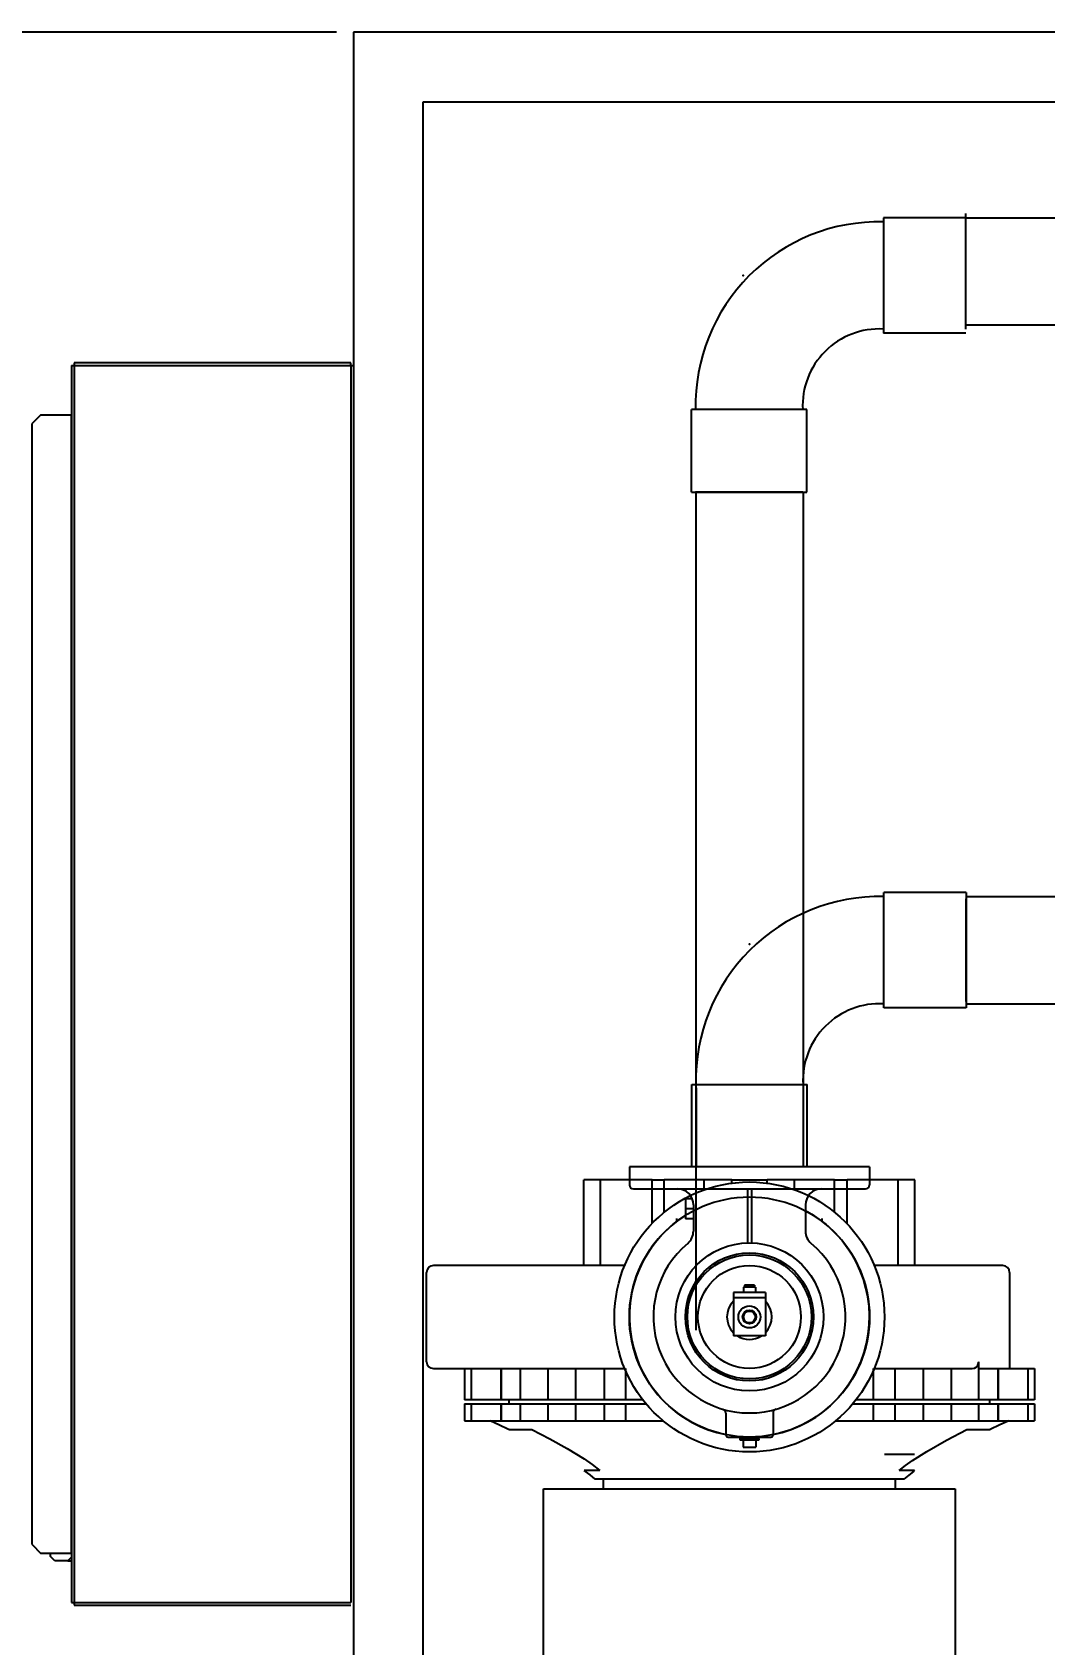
# Model space of a CAD drawing. Header units: inches. Extents: x 2625 to 3066, y 1222 to 1501.
# Drawn here: x 2901.45 to 2930.96, y 1417.42 to 1464.43 of the extents above; entities that cross this region are included whole.
import ezdxf

# ---------------------------------------------------------------- set-up
doc = ezdxf.new("R2010")
doc.units = ezdxf.units.IN
doc.header["$MEASUREMENT"] = 0
doc.header["$PDSIZE"] = -1
for name, color, linetype in [('WDPUMP', 7, 'Continuous'), ('WEPC', 7, 'Continuous'), ('WSPUMP', 7, 'Continuous')]:
    doc.layers.add(name, color=color, linetype=linetype)
doc.dimstyles.new('General Dimension', dxfattribs={"dimtxt": 3.5, "dimasz": 4, "dimexe": 1, "dimexo": 0.5, "dimgap": 0.09, "dimtad": 0, "dimtih": 1, "dimtoh": 1, "dimdec": 3, "dimzin": 0, "dimdsep": 46, "dimlunit": 5, "dimtxsty": 'Standard', "dimcen": 0.09, "dimadec": 0, "dimazin": 0, "dimtfac": 1, "dimtdec": 3, "dimtofl": 0, "dimtmove": 0, "dimatfit": 3, "dimfxl": 1, "dimtolj": 1, "dimtzin": 0, "dimarcsym": 0})

# ---------------------------------------------------------------- blocks, each defined once
blk = doc.blocks.new('*D39')
at = {"color": 0, "linetype": 'Continuous', "lineweight": -2}
for p, q in [((2910.312, 1464.431), (2887.978, 1464.431)), ((2888.978, 1460.431), (2888.978, 1434.854)), ((2888.978, 1400.931), (2888.978, 1426.508)), ((2910.312, 1396.931), (2887.978, 1396.931))]:
    blk.add_line(p, q, dxfattribs=at)
at = {"color": 0, "linetype": 'Continuous'}
for points in [[(2888.311, 1460.431), (2889.645, 1460.431), (2888.978, 1464.431)], [(2888.311, 1400.931), (2889.645, 1400.931), (2888.978, 1396.931)]]:
    blk.add_solid(points, dxfattribs=at)
at = {"layer": 'Defpoints', "color": 0, "linetype": 'Continuous'}
for p in [(2910.812, 1464.431), (2888.978, 1396.931), (2910.812, 1396.931)]:
    blk.add_point(p, dxfattribs=at)
at = {"color": 0, "linetype": 'Continuous', "insert": (2888.978, 1430.681), "char_height": 3.5, "attachment_point": 5}
blk.add_mtext('\\A1;67{\\H1x;\\S1/2;}', dxfattribs=at)

msp = doc.modelspace()

# ---------------------------------------------------------------- linework, layer by layer
at = {"color": 7, "linetype": 'Continuous'}
for p, q in [((2910.8118, 1464.431), (2910.8118, 1396.931)), ((3006.863, 1464.431), (2910.8118, 1464.431)), ((2910.8118, 1464.431), (2910.8118, 1396.931)), ((3006.863, 1464.431), (2910.8118, 1464.431)), ((2912.8326, 1462.396), (2912.8326, 1398.9659)), ((3004.8521, 1462.396), (2912.8326, 1462.396)), ((2912.8326, 1462.396), (2912.8326, 1398.9659)), ((3004.8521, 1462.396), (2912.8326, 1462.396))]:
    msp.add_line(p, q, dxfattribs=at)
at = {"layer": 'WDPUMP', "color": 7, "linetype": 'Continuous'}
for p, q in [((2926.2581, 1459.0242), (2926.2581, 1455.6588)), ((2928.6619, 1459.0242), (2926.2581, 1459.0242)), ((2926.2581, 1459.0242), (2926.2581, 1455.6588)), ((2928.6619, 1455.7767), (2928.6619, 1459.1421)), ((2928.6619, 1459.0219), (2947.5385, 1459.0219)), ((2928.6619, 1455.6588), (2926.2581, 1455.6588)), ((2928.6619, 1455.8969), (2940.3197, 1455.8969)), ((2924.0273, 1453.4281), (2920.6619, 1453.4281)), ((2920.6619, 1451.0242), (2920.6619, 1453.4281)), ((2924.0273, 1451.0242), (2924.0273, 1453.4281)), ((2920.6619, 1451.0242), (2924.0273, 1451.0242)), ((2923.9071, 1451.0242), (2920.7821, 1451.0242)), ((2920.7913, 1451.0242), (2920.7913, 1426.5902)), ((2923.8446, 1451.0242), (2920.8446, 1451.0242)), ((2923.9163, 1451.0242), (2923.9163, 1431.3421)), ((2926.2672, 1435.9862), (2926.2672, 1439.3516)), ((2928.671, 1439.3516), (2926.2672, 1439.3516)), ((2928.671, 1439.3516), (2928.671, 1435.9862)), ((2928.671, 1439.2314), (2937.6005, 1439.2314)), ((2928.671, 1436.1689), (2928.671, 1439.1689)), ((2928.671, 1435.9862), (2926.2672, 1435.9862)), ((2928.671, 1436.1064), (2937.6005, 1436.1064)), ((2920.6711, 1431.3516), (2920.6711, 1433.7555)), ((2920.6711, 1433.7555), (2924.0364, 1433.7555)), ((2920.7979, 1433.6527), (2920.7979, 1431.3516)), ((2923.9229, 1433.6527), (2923.9229, 1431.3516)), ((2924.0364, 1431.3516), (2924.0364, 1433.7555)), ((2925.8538, 1431.3516), (2918.8538, 1431.3516)), ((2918.8538, 1431.3516), (2918.8538, 1430.8266)), ((2924.0364, 1431.3516), (2920.6711, 1431.3516)), ((2925.8538, 1431.3516), (2925.8538, 1430.8266)), ((2917.5297, 1428.4726), (2917.5297, 1430.9726)), ((2918.0116, 1430.9726), (2917.5297, 1430.9726)), ((2918.0116, 1428.4726), (2918.0116, 1430.9726)), ((2919.5147, 1430.9726), (2918.0116, 1430.9726)), ((2918.9704, 1430.71), (2925.7371, 1430.71)), ((2919.5147, 1429.7013), (2919.5147, 1430.9726)), ((2919.5147, 1430.9726), (2919.8746, 1430.9726)), ((2919.8724, 1430.0307), (2919.8724, 1430.9726)), ((2921.0364, 1430.9726), (2919.8724, 1430.9726)), ((2921.0364, 1430.6846), (2921.0364, 1430.9726)), ((2921.8455, 1430.9726), (2921.0364, 1430.9726)), ((2921.8455, 1430.8787), (2921.8455, 1430.9726)), ((2921.8455, 1430.9726), (2922.8752, 1430.9726)), ((2922.2954, 1430.71), (2922.2954, 1429.1342)), ((2922.4121, 1430.71), (2922.4121, 1429.1342)), ((2923.6687, 1430.9726), (2922.8752, 1430.9726)), ((2922.8752, 1430.8769), (2922.8752, 1430.9726)), ((2923.6687, 1430.6854), (2923.6687, 1430.9726)), ((2924.8329, 1430.9726), (2923.6687, 1430.9726)), ((2924.8329, 1430.0325), (2924.8329, 1430.9726)), ((2924.8351, 1430.9726), (2925.2008, 1430.9726)), ((2925.2008, 1429.6929), (2925.2008, 1430.9726)), ((2926.6946, 1430.9726), (2925.2008, 1430.9726)), ((2926.6946, 1428.4726), (2926.6946, 1430.9726)), ((2927.1771, 1430.9726), (2926.6946, 1430.9726)), ((2927.1771, 1428.4726), (2927.1771, 1430.9726)), ((2927.1778, 1428.4726), (2927.1771, 1430.9726)), ((2927.1771, 1430.9726), (2927.1771, 1430.9726)), ((2920.6864, 1430.4183), (2920.4871, 1430.4183)), ((2920.4871, 1430.4183), (2920.4871, 1429.835)), ((2920.7204, 1430.1266), (2920.4871, 1430.1266)), ((2920.7204, 1430.2433), (2920.7204, 1429.4794)), ((2923.9871, 1430.2433), (2923.9871, 1429.4794)), ((2920.2288, 1429.8516), (2920.2288, 1429.7577)), ((2920.7204, 1429.835), (2920.4871, 1429.835)), ((2924.4788, 1429.7577), (2924.4788, 1429.8516)), ((2912.9393, 1425.6726), (2912.9393, 1428.2726)), ((2918.7142, 1428.4726), (2913.1393, 1428.4726)), ((2929.7388, 1428.4726), (2925.9933, 1428.4726)), ((2929.9388, 1428.2726), (2929.9388, 1425.4726)), ((2922.1788, 1427.8401), (2922.1788, 1427.6861)), ((2922.5288, 1427.8401), (2922.1788, 1427.8401)), ((2922.4996, 1427.8985), (2922.2079, 1427.8985)), ((2922.2079, 1427.8985), (2922.2079, 1427.8401)), ((2922.4996, 1427.8985), (2922.4996, 1427.8401)), ((2922.5288, 1427.8401), (2922.5288, 1427.6861)), ((2921.8871, 1427.6861), (2921.8871, 1426.4227)), ((2922.8204, 1427.6861), (2921.8871, 1427.6861)), ((2922.8204, 1427.5306), (2921.8871, 1427.5306)), ((2922.8204, 1427.6861), (2922.8204, 1426.4227)), ((2922.8204, 1426.4227), (2921.8871, 1426.4227)), ((2913.1393, 1425.4726), (2918.7175, 1425.4726)), ((2914.0469, 1425.4726), (2914.047, 1424.5556)), ((2914.047, 1425.4726), (2914.047, 1424.5556)), ((2914.2421, 1425.4726), (2914.2421, 1424.5556)), ((2915.1049, 1425.4726), (2915.1049, 1424.5556)), ((2915.1166, 1425.4726), (2915.1166, 1424.5556)), ((2915.6722, 1425.4726), (2915.6722, 1424.5556)), ((2916.4768, 1425.4726), (2916.4768, 1424.5556)), ((2917.288, 1425.4726), (2917.288, 1424.5556)), ((2918.1195, 1425.4726), (2918.1195, 1424.5556)), ((2918.7434, 1425.4726), (2918.7434, 1424.5556)), ((2925.9644, 1425.4726), (2925.9644, 1424.5556)), ((2925.99, 1425.4726), (2928.8491, 1425.4726)), ((2926.5884, 1425.4726), (2926.5884, 1424.5556)), ((2927.4198, 1425.4726), (2927.4198, 1424.5556)), ((2928.231, 1425.4726), (2928.231, 1424.5556)), ((2929.0356, 1425.6549), (2929.0356, 1424.5556)), ((2929.0381, 1425.4726), (2929.0381, 1425.6726)), ((2929.0381, 1425.4726), (2929.5911, 1425.4726)), ((2929.5909, 1425.4726), (2929.8876, 1425.4726)), ((2929.5911, 1425.4726), (2929.5911, 1424.5556)), ((2929.6027, 1425.4726), (2929.6027, 1424.5556)), ((2929.8876, 1425.4726), (2930.4655, 1425.4726)), ((2930.4655, 1425.4726), (2930.4655, 1424.5556)), ((2930.4655, 1425.4726), (2930.6606, 1425.4726)), ((2930.6606, 1425.4726), (2930.6606, 1424.5556)), ((2914.2421, 1424.5556), (2914.047, 1424.5556)), ((2914.047, 1424.5556), (2914.047, 1424.5556)), ((2914.047, 1424.4476), (2914.047, 1423.9476)), ((2914.047, 1424.4476), (2914.2421, 1424.4476)), ((2914.047, 1424.4476), (2914.047, 1423.9476)), ((2914.047, 1424.4476), (2914.047, 1424.4476)), ((2915.1049, 1424.5556), (2914.2421, 1424.5556)), ((2914.2421, 1424.4476), (2914.2421, 1423.9476)), ((2914.2421, 1424.4476), (2915.1049, 1424.4476)), ((2915.1164, 1424.5556), (2915.1049, 1424.5556)), ((2915.1049, 1424.4476), (2915.1049, 1423.9476)), ((2915.1049, 1424.4476), (2915.1164, 1424.4476)), ((2915.6722, 1424.5556), (2915.1166, 1424.5556)), ((2915.1166, 1424.4476), (2915.1166, 1423.9476)), ((2915.1166, 1424.4476), (2915.6722, 1424.4476)), ((2915.3538, 1424.4476), (2915.3538, 1424.5556)), ((2916.4768, 1424.5556), (2915.6722, 1424.5556)), ((2915.6722, 1424.4476), (2915.6722, 1423.9476)), ((2915.6722, 1424.4476), (2916.4768, 1424.4476)), ((2917.2877, 1424.5556), (2916.4768, 1424.5556)), ((2916.4768, 1424.4476), (2916.4768, 1423.9476)), ((2916.4768, 1424.4476), (2917.2877, 1424.4476)), ((2918.1195, 1424.5556), (2917.288, 1424.5556)), ((2917.288, 1424.4476), (2917.288, 1423.9476)), ((2917.288, 1424.4476), (2918.1195, 1424.4476)), ((2918.7434, 1424.5556), (2918.1195, 1424.5556)), ((2918.1195, 1424.4476), (2918.1195, 1423.9476)), ((2918.1195, 1424.4476), (2918.7434, 1424.4476)), ((2919.2517, 1424.5556), (2918.7434, 1424.5556)), ((2918.7434, 1424.4476), (2918.7434, 1423.9476)), ((2918.7434, 1424.4476), (2919.3391, 1424.4476)), ((2925.3684, 1424.4476), (2925.9644, 1424.4476)), ((2925.9644, 1424.5556), (2925.4558, 1424.5556)), ((2926.5884, 1424.5556), (2925.9644, 1424.5556)), ((2925.9644, 1424.4476), (2925.9644, 1423.9476)), ((2925.9644, 1424.4476), (2926.5884, 1424.4476)), ((2927.4198, 1424.5556), (2926.5884, 1424.5556)), ((2926.5884, 1424.4476), (2926.5884, 1423.9476)), ((2926.5884, 1424.4476), (2927.4198, 1424.4476)), ((2928.231, 1424.5556), (2927.4195, 1424.5556)), ((2927.4195, 1424.4476), (2928.231, 1424.4476)), ((2927.4198, 1424.4476), (2927.4198, 1423.9476)), ((2929.0356, 1424.5556), (2928.231, 1424.5556)), ((2928.231, 1424.4476), (2928.231, 1423.9476)), ((2928.231, 1424.4476), (2929.0356, 1424.4476)), ((2929.5911, 1424.5556), (2929.0356, 1424.5556)), ((2929.0356, 1424.4476), (2929.0356, 1423.9476)), ((2929.0356, 1424.4476), (2929.5911, 1424.4476)), ((2929.3538, 1424.5556), (2929.3538, 1424.4476)), ((2929.6027, 1424.5556), (2929.5909, 1424.5556)), ((2929.5909, 1424.4476), (2929.6027, 1424.4476)), ((2929.5911, 1424.4476), (2929.5911, 1423.9476)), ((2930.4655, 1424.5556), (2929.6027, 1424.5556)), ((2929.6027, 1424.4476), (2929.6027, 1423.9476)), ((2929.6027, 1424.4476), (2930.4655, 1424.4476)), ((2930.6606, 1424.5556), (2930.4655, 1424.5556)), ((2930.4655, 1424.4476), (2930.4655, 1423.9476)), ((2930.4655, 1424.4476), (2930.6606, 1424.4476)), ((2930.6606, 1424.4476), (2930.6606, 1423.9476)), ((2921.6663, 1424.1668), (2921.6663, 1423.5355)), ((2923.0412, 1424.1668), (2923.0412, 1423.5355)), ((2914.047, 1423.9476), (2914.2421, 1423.9476)), ((2914.047, 1423.9476), (2914.047, 1423.9476)), ((2914.2421, 1423.9476), (2915.1049, 1423.9476)), ((2915.1049, 1423.9476), (2915.1166, 1423.9476)), ((2915.1166, 1423.9476), (2915.6722, 1423.9476)), ((2915.3378, 1423.6976), (2916.0113, 1423.6976)), ((2915.6722, 1423.9476), (2916.4768, 1423.9476)), ((2916.4768, 1423.9476), (2917.288, 1423.9476)), ((2917.288, 1423.9476), (2918.1195, 1423.9476)), ((2918.1195, 1423.9476), (2918.7434, 1423.9476)), ((2918.7434, 1423.9476), (2919.8419, 1423.9476)), ((2924.8656, 1423.9476), (2925.9644, 1423.9476)), ((2925.9644, 1423.9476), (2926.5884, 1423.9476)), ((2926.5884, 1423.9476), (2927.4198, 1423.9476)), ((2927.4198, 1423.9476), (2928.231, 1423.9476)), ((2928.231, 1423.9476), (2929.0356, 1423.9476)), ((2928.6962, 1423.6976), (2929.3698, 1423.6976)), ((2929.0356, 1423.9476), (2929.5911, 1423.9476)), ((2929.5911, 1423.9476), (2929.6027, 1423.9476)), ((2929.6027, 1423.9476), (2930.4655, 1423.9476)), ((2930.4655, 1423.9476), (2930.6606, 1423.9476)), ((2921.7293, 1423.4725), (2922.9782, 1423.4725)), ((2922.0838, 1423.3836), (2922.0865, 1423.4725)), ((2922.0838, 1423.3836), (2922.0865, 1423.4725)), ((2922.6237, 1423.3836), (2922.0838, 1423.3836)), ((2922.6225, 1423.4236), (2922.085, 1423.4236)), ((2922.1663, 1423.3836), (2922.1663, 1423.1819)), ((2922.1663, 1423.1819), (2922.5412, 1423.1819)), ((2922.5412, 1423.3836), (2922.5412, 1423.1819)), ((2922.6237, 1423.3836), (2922.621, 1423.4725)), ((2922.621, 1423.4725), (2922.6237, 1423.3836)), ((2926.2888, 1422.9766), (2927.1638, 1422.9766)), ((2917.9891, 1422.4976), (2917.5384, 1422.4976)), ((2926.8538, 1422.2476), (2917.8538, 1422.2476)), ((2918.1038, 1421.9666), (2918.1038, 1422.2476)), ((2926.6038, 1422.2476), (2926.6038, 1421.9666)), ((2927.169, 1422.4976), (2926.7184, 1422.4976)), ((2916.3538, 1399.9566), (2916.3538, 1421.9666)), ((2916.3538, 1421.9666), (2928.3538, 1421.9666)), ((2928.3538, 1421.9666), (2928.3538, 1408.7416))]:
    msp.add_line(p, q, dxfattribs=at)
at = {"layer": 'WDPUMP', "color": 7, "linetype": 'Continuous', "flags": 128}
for points in [[(2928.8491, 1425.4726), (2928.9113, 1425.484), (2928.9664, 1425.5168), (2929.0082, 1425.5672), (2929.0319, 1425.6295), (2929.0356, 1425.6549)], [(2929.0356, 1425.6549), (2929.0379, 1425.6684), (2929.0381, 1425.6726)], [(2915.3399, 1423.6966), (2915.314, 1423.7088), (2915.068, 1423.8229), (2914.7948, 1423.9476)], [(2916.0113, 1423.6976), (2916.5308, 1423.4278), (2917.0393, 1423.1445), (2917.5315, 1422.8391), (2917.7671, 1422.6738), (2917.9891, 1422.4976)], [(2926.7184, 1422.4976), (2926.9057, 1422.6478), (2927.1034, 1422.7898), (2927.5223, 1423.0581), (2928.1004, 1423.3868), (2928.6962, 1423.6976)], [(2929.9127, 1423.9476), (2929.6354, 1423.821), (2929.3905, 1423.7073), (2929.3681, 1423.6967)], [(2917.8538, 1422.2476), (2917.7066, 1422.3713), (2917.5778, 1422.4691), (2917.54, 1422.496)], [(2927.1667, 1422.4955), (2927.1321, 1422.471), (2926.9975, 1422.3687), (2926.8537, 1422.2476)]]:
    msp.add_lwpolyline(points, dxfattribs=at)
at = {"layer": 'WDPUMP', "color": 7, "linetype": 'Continuous'}
for centre, radius in [((2922.3538, 1426.9766), 3.935), ((2922.3538, 1426.9766), 3.5), ((2922.3538, 1426.9769), 2.1581), ((2922.3538, 1426.9769), 1.8669), ((2922.3538, 1426.9769), 1.8086), ((2922.3538, 1426.9766), 1.5), ((2922.3538, 1426.9766), 0.3206), ((2922.3538, 1426.9766), 0.1997), ((2922.3538, 1426.9766), 0.1706)]:
    msp.add_circle(centre, radius, dxfattribs=at)
for centre, radius, start, end in [((2926.1389, 1453.5473), 5.3581, 88.72526, 181.27474), ((2926.1428, 1453.5433), 2.2387, 87.04941, 182.95059), ((2926.1428, 1453.5433), 2.2387, 87.04941, 182.95059), ((2926.148, 1433.8747), 5.3581, 88.72526, 181.27474), ((2926.152, 1433.8707), 2.2387, 87.04941, 182.95059), ((2918.9704, 1430.8266), 0.1167, 180, 270), ((2920.2538, 1430.2433), 0.4667, 0, 90), ((2924.4538, 1430.2433), 0.4667, 90, 180), ((2925.7371, 1430.8266), 0.1167, 270, 0), ((2922.3538, 1426.9769), 3.5002, 122.22854, 258.67288), ((2922.3538, 1426.9769), 3.5002, 281.32712, 62.18388), ((2920.2538, 1429.4794), 0.4667, 310.00177, 0), ((2924.4538, 1429.4794), 0.4667, 180, 229.99823), ((2922.3538, 1426.9769), 2.8002, 130.00177, 49.99823), ((2913.1393, 1428.2726), 0.2, 90, 180), ((2929.7388, 1428.2726), 0.2, 0, 90), ((2922.3538, 1426.9766), 0.6544, 135.48649, 224.51351), ((2922.3538, 1426.9766), 0.6544, 315.48649, 44.51351), ((2922.3538, 1426.9766), 0.6544, 237.8257, 302.1743), ((2913.1393, 1425.6726), 0.2, 180, 270), ((2921.5413, 1424.1668), 0.125, 0, 74.93117), ((2923.1662, 1424.1668), 0.125, 105.06883, 180), ((2921.7293, 1423.5355), 0.063, 180, 270), ((2922.9782, 1423.5355), 0.063, 270, 0)]:
    msp.add_arc(centre, radius, start, end, dxfattribs=at)
for p in [(2922.1715, 1457.3415), (2922.3538, 1437.842)]:
    msp.add_point(p, dxfattribs=at)
at = {"layer": 'WEPC', "color": 7, "linetype": 'Continuous'}
for p, q in [((2902.5931, 1454.7146), (2902.5931, 1418.6473)), ((2902.5931, 1454.7146), (2902.6688, 1454.7146)), ((2902.5931, 1454.7146), (2902.5931, 1418.6473)), ((2902.5931, 1454.7146), (2902.6688, 1454.7146)), ((2910.7361, 1454.7903), (2902.6688, 1454.7903)), ((2902.6688, 1454.7903), (2902.6688, 1454.7146)), ((2910.7361, 1454.7903), (2902.6688, 1454.7903)), ((2902.6688, 1454.7903), (2902.6688, 1454.7146)), ((2902.6688, 1454.7146), (2910.7361, 1454.7146)), ((2902.6688, 1454.7146), (2902.6688, 1418.6473)), ((2902.6688, 1454.7146), (2910.7361, 1454.7146)), ((2902.6688, 1454.7146), (2902.6688, 1418.6473)), ((2910.7361, 1454.7146), (2910.7361, 1454.7903)), ((2910.7361, 1454.7146), (2910.7361, 1454.7903)), ((2910.7361, 1454.7146), (2910.7361, 1418.6473)), ((2910.7361, 1454.7146), (2910.8118, 1454.7146)), ((2910.7361, 1454.7146), (2910.7361, 1418.6473)), ((2910.7361, 1454.7146), (2910.8118, 1454.7146)), ((2910.8118, 1454.7146), (2910.8118, 1418.6473)), ((2910.8118, 1454.7146), (2910.8118, 1418.6473)), ((2901.6967, 1453.2771), (2901.4469, 1453.0241)), ((2901.6967, 1453.2771), (2901.4469, 1453.0241)), ((2901.6967, 1453.2771), (2902.5921, 1453.2771)), ((2901.6967, 1453.2771), (2902.5921, 1453.2771)), ((2902.5921, 1420.0848), (2902.5921, 1453.2771)), ((2902.5921, 1453.2771), (2902.5931, 1453.2771)), ((2902.5921, 1420.0848), (2902.5921, 1453.2771)), ((2902.5921, 1453.2771), (2902.5931, 1453.2771)), ((2901.4469, 1420.3378), (2901.4469, 1453.0241)), ((2901.4469, 1420.3378), (2901.4469, 1453.0241)), ((2901.4469, 1420.3378), (2901.6967, 1420.0848)), ((2901.4469, 1420.3378), (2901.6967, 1420.0848)), ((2902.5921, 1420.0848), (2901.6967, 1420.0848)), ((2902.5921, 1420.0848), (2901.6967, 1420.0848)), ((2901.9774, 1419.9906), (2901.9774, 1420.0848)), ((2901.9774, 1419.9906), (2901.9774, 1420.0848)), ((2902.1024, 1419.8656), (2901.9774, 1419.9906)), ((2902.1024, 1419.8656), (2901.9774, 1419.9906)), ((2902.4824, 1419.8656), (2902.1024, 1419.8656)), ((2902.4824, 1419.8656), (2902.1024, 1419.8656)), ((2902.5931, 1419.9763), (2902.4824, 1419.8656)), ((2902.5931, 1419.9763), (2902.4824, 1419.8656)), ((2902.4824, 1419.8656), (2902.5931, 1419.8656)), ((2902.4824, 1419.8656), (2902.5931, 1419.8656)), ((2902.5931, 1420.0848), (2902.5921, 1420.0848)), ((2902.5931, 1420.0848), (2902.5921, 1420.0848)), ((2902.5931, 1418.6473), (2902.6688, 1418.6473)), ((2902.5931, 1418.6473), (2902.6688, 1418.6473)), ((2902.6688, 1418.6473), (2910.7361, 1418.6473)), ((2902.6688, 1418.6473), (2902.6688, 1418.5716)), ((2902.6688, 1418.6473), (2910.7361, 1418.6473)), ((2902.6688, 1418.6473), (2902.6688, 1418.5716)), ((2902.6688, 1418.5716), (2910.7361, 1418.5716)), ((2902.6688, 1418.5716), (2910.7361, 1418.5716))]:
    msp.add_line(p, q, dxfattribs=at)
at = {"layer": 'WSPUMP', "color": 7, "linetype": 'Continuous'}
for p, q in [((2926.2581, 1459.0242), (2926.2581, 1455.6588)), ((2928.6619, 1459.0242), (2926.2581, 1459.0242)), ((2926.2581, 1459.0242), (2926.2581, 1455.6588)), ((2928.6619, 1455.7767), (2928.6619, 1459.1421)), ((2928.6619, 1459.0219), (2947.5385, 1459.0219)), ((2928.6619, 1455.6588), (2926.2581, 1455.6588)), ((2928.6619, 1455.8969), (2945.1438, 1455.8969)), ((2924.0273, 1453.4281), (2920.6619, 1453.4281)), ((2920.6619, 1451.0242), (2920.6619, 1453.4281)), ((2924.0273, 1451.0242), (2924.0273, 1453.4281)), ((2920.6619, 1451.0242), (2924.0273, 1451.0242)), ((2923.9071, 1451.0242), (2920.7821, 1451.0242)), ((2920.7913, 1451.0242), (2920.7913, 1426.5902)), ((2923.8446, 1451.0242), (2920.8446, 1451.0242)), ((2923.9163, 1451.0242), (2923.9163, 1431.3421)), ((2926.2672, 1435.9862), (2926.2672, 1439.3516)), ((2928.671, 1439.3516), (2926.2672, 1439.3516)), ((2928.671, 1439.3516), (2928.671, 1435.9862)), ((2928.671, 1439.2314), (2949.1062, 1439.2314)), ((2928.671, 1436.1689), (2928.671, 1439.1689)), ((2928.671, 1435.9862), (2926.2672, 1435.9862)), ((2928.671, 1436.1064), (2949.1062, 1436.1064)), ((2920.6711, 1431.3516), (2920.6711, 1433.7555)), ((2920.6711, 1433.7555), (2924.0364, 1433.7555)), ((2920.7979, 1433.6527), (2920.7979, 1431.3516)), ((2923.9229, 1433.6527), (2923.9229, 1431.3516)), ((2924.0364, 1431.3516), (2924.0364, 1433.7555)), ((2925.8538, 1431.3516), (2918.8538, 1431.3516)), ((2918.8538, 1431.3516), (2918.8538, 1430.8266)), ((2924.0364, 1431.3516), (2920.6711, 1431.3516)), ((2925.8538, 1431.3516), (2925.8538, 1430.8266)), ((2917.5297, 1428.4726), (2917.5297, 1430.9726)), ((2918.0116, 1430.9726), (2917.5297, 1430.9726)), ((2918.0116, 1428.4726), (2918.0116, 1430.9726)), ((2919.5147, 1430.9726), (2918.0116, 1430.9726)), ((2918.9704, 1430.71), (2925.7371, 1430.71)), ((2919.5147, 1429.7013), (2919.5147, 1430.9726)), ((2919.5147, 1430.9726), (2919.8746, 1430.9726)), ((2919.8724, 1430.0307), (2919.8724, 1430.9726)), ((2921.0364, 1430.9726), (2919.8724, 1430.9726)), ((2921.0364, 1430.6846), (2921.0364, 1430.9726)), ((2921.8455, 1430.9726), (2921.0364, 1430.9726)), ((2921.8455, 1430.8787), (2921.8455, 1430.9726)), ((2921.8455, 1430.9726), (2922.8752, 1430.9726)), ((2922.2954, 1430.71), (2922.2954, 1429.1342)), ((2922.4121, 1430.71), (2922.4121, 1429.1342)), ((2923.6687, 1430.9726), (2922.8752, 1430.9726)), ((2922.8752, 1430.8769), (2922.8752, 1430.9726)), ((2923.6687, 1430.6854), (2923.6687, 1430.9726)), ((2924.8329, 1430.9726), (2923.6687, 1430.9726)), ((2924.8329, 1430.0325), (2924.8329, 1430.9726)), ((2924.8351, 1430.9726), (2925.2008, 1430.9726)), ((2925.2008, 1429.6929), (2925.2008, 1430.9726)), ((2926.6946, 1430.9726), (2925.2008, 1430.9726)), ((2926.6946, 1428.4726), (2926.6946, 1430.9726)), ((2927.1771, 1430.9726), (2926.6946, 1430.9726)), ((2927.1771, 1428.4726), (2927.1771, 1430.9726)), ((2927.1778, 1428.4726), (2927.1771, 1430.9726)), ((2927.1771, 1430.9726), (2927.1771, 1430.9726)), ((2920.6864, 1430.4183), (2920.4871, 1430.4183)), ((2920.4871, 1430.4183), (2920.4871, 1429.835)), ((2920.7204, 1430.1266), (2920.4871, 1430.1266)), ((2920.7204, 1430.2433), (2920.7204, 1429.4794)), ((2923.9871, 1430.2433), (2923.9871, 1429.4794)), ((2920.2288, 1429.8516), (2920.2288, 1429.7577)), ((2920.7204, 1429.835), (2920.4871, 1429.835)), ((2924.4788, 1429.7577), (2924.4788, 1429.8516)), ((2912.9393, 1425.6726), (2912.9393, 1428.2726)), ((2918.7142, 1428.4726), (2913.1393, 1428.4726)), ((2929.7388, 1428.4726), (2925.9933, 1428.4726)), ((2929.9388, 1428.2726), (2929.9388, 1425.4726)), ((2922.1788, 1427.8401), (2922.1788, 1427.6861)), ((2922.5288, 1427.8401), (2922.1788, 1427.8401)), ((2922.4996, 1427.8985), (2922.2079, 1427.8985)), ((2922.2079, 1427.8985), (2922.2079, 1427.8401)), ((2922.4996, 1427.8985), (2922.4996, 1427.8401)), ((2922.5288, 1427.8401), (2922.5288, 1427.6861)), ((2921.8871, 1427.6861), (2921.8871, 1426.4227)), ((2922.8204, 1427.6861), (2921.8871, 1427.6861)), ((2922.8204, 1427.5306), (2921.8871, 1427.5306)), ((2922.8204, 1427.6861), (2922.8204, 1426.4227)), ((2922.8204, 1426.4227), (2921.8871, 1426.4227)), ((2913.1393, 1425.4726), (2918.7175, 1425.4726)), ((2914.0469, 1425.4726), (2914.047, 1424.5556)), ((2914.047, 1425.4726), (2914.047, 1424.5556)), ((2914.2421, 1425.4726), (2914.2421, 1424.5556)), ((2915.1049, 1425.4726), (2915.1049, 1424.5556)), ((2915.1166, 1425.4726), (2915.1166, 1424.5556)), ((2915.6722, 1425.4726), (2915.6722, 1424.5556)), ((2916.4768, 1425.4726), (2916.4768, 1424.5556)), ((2917.288, 1425.4726), (2917.288, 1424.5556)), ((2918.1195, 1425.4726), (2918.1195, 1424.5556)), ((2918.7434, 1425.4726), (2918.7434, 1424.5556)), ((2925.9644, 1425.4726), (2925.9644, 1424.5556)), ((2925.99, 1425.4726), (2928.8491, 1425.4726)), ((2926.5884, 1425.4726), (2926.5884, 1424.5556)), ((2927.4198, 1425.4726), (2927.4198, 1424.5556)), ((2928.231, 1425.4726), (2928.231, 1424.5556)), ((2929.0356, 1425.6549), (2929.0356, 1424.5556)), ((2929.0381, 1425.4726), (2929.0381, 1425.6726)), ((2929.0381, 1425.4726), (2929.5911, 1425.4726)), ((2929.5909, 1425.4726), (2929.8876, 1425.4726)), ((2929.5911, 1425.4726), (2929.5911, 1424.5556)), ((2929.6027, 1425.4726), (2929.6027, 1424.5556)), ((2929.8876, 1425.4726), (2930.4655, 1425.4726)), ((2930.4655, 1425.4726), (2930.4655, 1424.5556)), ((2930.4655, 1425.4726), (2930.6606, 1425.4726)), ((2930.6606, 1425.4726), (2930.6606, 1424.5556)), ((2914.2421, 1424.5556), (2914.047, 1424.5556)), ((2914.047, 1424.5556), (2914.047, 1424.5556)), ((2914.047, 1424.4476), (2914.047, 1423.9476)), ((2914.047, 1424.4476), (2914.2421, 1424.4476)), ((2914.047, 1424.4476), (2914.047, 1423.9476)), ((2914.047, 1424.4476), (2914.047, 1424.4476)), ((2915.1049, 1424.5556), (2914.2421, 1424.5556)), ((2914.2421, 1424.4476), (2914.2421, 1423.9476)), ((2914.2421, 1424.4476), (2915.1049, 1424.4476)), ((2915.1164, 1424.5556), (2915.1049, 1424.5556)), ((2915.1049, 1424.4476), (2915.1049, 1423.9476)), ((2915.1049, 1424.4476), (2915.1164, 1424.4476)), ((2915.6722, 1424.5556), (2915.1166, 1424.5556)), ((2915.1166, 1424.4476), (2915.1166, 1423.9476)), ((2915.1166, 1424.4476), (2915.6722, 1424.4476)), ((2915.3538, 1424.4476), (2915.3538, 1424.5556)), ((2916.4768, 1424.5556), (2915.6722, 1424.5556)), ((2915.6722, 1424.4476), (2915.6722, 1423.9476)), ((2915.6722, 1424.4476), (2916.4768, 1424.4476)), ((2917.2877, 1424.5556), (2916.4768, 1424.5556)), ((2916.4768, 1424.4476), (2916.4768, 1423.9476)), ((2916.4768, 1424.4476), (2917.2877, 1424.4476)), ((2918.1195, 1424.5556), (2917.288, 1424.5556)), ((2917.288, 1424.4476), (2917.288, 1423.9476)), ((2917.288, 1424.4476), (2918.1195, 1424.4476)), ((2918.7434, 1424.5556), (2918.1195, 1424.5556)), ((2918.1195, 1424.4476), (2918.1195, 1423.9476)), ((2918.1195, 1424.4476), (2918.7434, 1424.4476)), ((2919.2517, 1424.5556), (2918.7434, 1424.5556)), ((2918.7434, 1424.4476), (2918.7434, 1423.9476)), ((2918.7434, 1424.4476), (2919.3391, 1424.4476)), ((2925.3684, 1424.4476), (2925.9644, 1424.4476)), ((2925.9644, 1424.5556), (2925.4558, 1424.5556)), ((2926.5884, 1424.5556), (2925.9644, 1424.5556)), ((2925.9644, 1424.4476), (2925.9644, 1423.9476)), ((2925.9644, 1424.4476), (2926.5884, 1424.4476)), ((2927.4198, 1424.5556), (2926.5884, 1424.5556)), ((2926.5884, 1424.4476), (2926.5884, 1423.9476)), ((2926.5884, 1424.4476), (2927.4198, 1424.4476)), ((2928.231, 1424.5556), (2927.4195, 1424.5556)), ((2927.4195, 1424.4476), (2928.231, 1424.4476)), ((2927.4198, 1424.4476), (2927.4198, 1423.9476)), ((2929.0356, 1424.5556), (2928.231, 1424.5556)), ((2928.231, 1424.4476), (2928.231, 1423.9476)), ((2928.231, 1424.4476), (2929.0356, 1424.4476)), ((2929.5911, 1424.5556), (2929.0356, 1424.5556)), ((2929.0356, 1424.4476), (2929.0356, 1423.9476)), ((2929.0356, 1424.4476), (2929.5911, 1424.4476)), ((2929.3538, 1424.5556), (2929.3538, 1424.4476)), ((2929.6027, 1424.5556), (2929.5909, 1424.5556)), ((2929.5909, 1424.4476), (2929.6027, 1424.4476)), ((2929.5911, 1424.4476), (2929.5911, 1423.9476)), ((2930.4655, 1424.5556), (2929.6027, 1424.5556)), ((2929.6027, 1424.4476), (2929.6027, 1423.9476)), ((2929.6027, 1424.4476), (2930.4655, 1424.4476)), ((2930.6606, 1424.5556), (2930.4655, 1424.5556)), ((2930.4655, 1424.4476), (2930.4655, 1423.9476)), ((2930.4655, 1424.4476), (2930.6606, 1424.4476)), ((2930.6606, 1424.4476), (2930.6606, 1423.9476)), ((2921.6663, 1424.1668), (2921.6663, 1423.5355)), ((2923.0412, 1424.1668), (2923.0412, 1423.5355)), ((2914.047, 1423.9476), (2914.2421, 1423.9476)), ((2914.047, 1423.9476), (2914.047, 1423.9476)), ((2914.2421, 1423.9476), (2915.1049, 1423.9476)), ((2915.1049, 1423.9476), (2915.1166, 1423.9476)), ((2915.1166, 1423.9476), (2915.6722, 1423.9476)), ((2915.3378, 1423.6976), (2916.0113, 1423.6976)), ((2915.6722, 1423.9476), (2916.4768, 1423.9476)), ((2916.4768, 1423.9476), (2917.288, 1423.9476)), ((2917.288, 1423.9476), (2918.1195, 1423.9476)), ((2918.1195, 1423.9476), (2918.7434, 1423.9476)), ((2918.7434, 1423.9476), (2919.8419, 1423.9476)), ((2924.8656, 1423.9476), (2925.9644, 1423.9476)), ((2925.9644, 1423.9476), (2926.5884, 1423.9476)), ((2926.5884, 1423.9476), (2927.4198, 1423.9476)), ((2927.4198, 1423.9476), (2928.231, 1423.9476)), ((2928.231, 1423.9476), (2929.0356, 1423.9476)), ((2928.6962, 1423.6976), (2929.3698, 1423.6976)), ((2929.0356, 1423.9476), (2929.5911, 1423.9476)), ((2929.5911, 1423.9476), (2929.6027, 1423.9476)), ((2929.6027, 1423.9476), (2930.4655, 1423.9476)), ((2930.4655, 1423.9476), (2930.6606, 1423.9476)), ((2921.7293, 1423.4725), (2922.9782, 1423.4725)), ((2922.0838, 1423.3836), (2922.0865, 1423.4725)), ((2922.0838, 1423.3836), (2922.0865, 1423.4725)), ((2922.6237, 1423.3836), (2922.0838, 1423.3836)), ((2922.6225, 1423.4236), (2922.085, 1423.4236)), ((2922.1663, 1423.3836), (2922.1663, 1423.1819)), ((2922.1663, 1423.1819), (2922.5412, 1423.1819)), ((2922.5412, 1423.3836), (2922.5412, 1423.1819)), ((2922.6237, 1423.3836), (2922.621, 1423.4725)), ((2922.621, 1423.4725), (2922.6237, 1423.3836)), ((2926.2888, 1422.9766), (2927.1638, 1422.9766)), ((2917.9891, 1422.4976), (2917.5384, 1422.4976)), ((2926.8538, 1422.2476), (2917.8538, 1422.2476)), ((2918.1038, 1421.9666), (2918.1038, 1422.2476)), ((2926.6038, 1422.2476), (2926.6038, 1421.9666)), ((2927.169, 1422.4976), (2926.7184, 1422.4976)), ((2916.3538, 1399.9566), (2916.3538, 1421.9666)), ((2916.3538, 1421.9666), (2928.3538, 1421.9666)), ((2928.3538, 1421.9666), (2928.3538, 1408.7416))]:
    msp.add_line(p, q, dxfattribs=at)
at = {"layer": 'WSPUMP', "color": 7, "linetype": 'Continuous', "flags": 128}
for points in [[(2928.8491, 1425.4726), (2928.9113, 1425.484), (2928.9664, 1425.5168), (2929.0082, 1425.5672), (2929.0319, 1425.6295), (2929.0356, 1425.6549)], [(2929.0356, 1425.6549), (2929.0379, 1425.6684), (2929.0381, 1425.6726)], [(2915.3399, 1423.6966), (2915.314, 1423.7088), (2915.068, 1423.8229), (2914.7948, 1423.9476)], [(2916.0113, 1423.6976), (2916.5308, 1423.4278), (2917.0393, 1423.1445), (2917.5315, 1422.8391), (2917.7671, 1422.6738), (2917.9891, 1422.4976)], [(2926.7184, 1422.4976), (2926.9057, 1422.6478), (2927.1034, 1422.7898), (2927.5223, 1423.0581), (2928.1004, 1423.3868), (2928.6962, 1423.6976)], [(2929.9127, 1423.9476), (2929.6354, 1423.821), (2929.3905, 1423.7073), (2929.3681, 1423.6967)], [(2917.8538, 1422.2476), (2917.7066, 1422.3713), (2917.5778, 1422.4691), (2917.54, 1422.496)], [(2927.1667, 1422.4955), (2927.1321, 1422.471), (2926.9975, 1422.3687), (2926.8537, 1422.2476)]]:
    msp.add_lwpolyline(points, dxfattribs=at)
at = {"layer": 'WSPUMP', "color": 7, "linetype": 'Continuous'}
for centre, radius in [((2922.3538, 1426.9766), 3.935), ((2922.3538, 1426.9766), 3.5), ((2922.3538, 1426.9769), 2.1581), ((2922.3538, 1426.9769), 1.8669), ((2922.3538, 1426.9769), 1.8086), ((2922.3538, 1426.9766), 1.5), ((2922.3538, 1426.9766), 0.3206), ((2922.3538, 1426.9766), 0.1997), ((2922.3538, 1426.9766), 0.1706)]:
    msp.add_circle(centre, radius, dxfattribs=at)
for centre, radius, start, end in [((2926.1389, 1453.5473), 5.3581, 88.72526, 181.27474), ((2926.1428, 1453.5433), 2.2387, 87.04941, 182.95059), ((2926.1428, 1453.5433), 2.2387, 87.04941, 182.95059), ((2926.148, 1433.8747), 5.3581, 88.72526, 181.27474), ((2926.152, 1433.8707), 2.2387, 87.04941, 182.95059), ((2918.9704, 1430.8266), 0.1167, 180, 270), ((2920.2538, 1430.2433), 0.4667, 0, 90), ((2924.4538, 1430.2433), 0.4667, 90, 180), ((2925.7371, 1430.8266), 0.1167, 270, 0), ((2922.3538, 1426.9769), 3.5002, 122.22854, 258.67288), ((2922.3538, 1426.9769), 3.5002, 281.32712, 62.18388), ((2920.2538, 1429.4794), 0.4667, 310.00177, 0), ((2924.4538, 1429.4794), 0.4667, 180, 229.99823), ((2922.3538, 1426.9769), 2.8002, 130.00177, 49.99823), ((2913.1393, 1428.2726), 0.2, 90, 180), ((2929.7388, 1428.2726), 0.2, 0, 90), ((2922.3538, 1426.9766), 0.6544, 135.48649, 224.51351), ((2922.3538, 1426.9766), 0.6544, 315.48649, 44.51351), ((2922.3538, 1426.9766), 0.6544, 237.8257, 302.1743), ((2913.1393, 1425.6726), 0.2, 180, 270), ((2921.5413, 1424.1668), 0.125, 0, 74.93117), ((2923.1662, 1424.1668), 0.125, 105.06883, 180), ((2921.7293, 1423.5355), 0.063, 180, 270), ((2922.9782, 1423.5355), 0.063, 270, 0)]:
    msp.add_arc(centre, radius, start, end, dxfattribs=at)
for p in [(2922.1715, 1457.3415), (2922.3538, 1437.842)]:
    msp.add_point(p, dxfattribs=at)

# ---------------------------------------------------------------- dimensions: what is measured, and where the dimension line sits
at = {"color": 7, "linetype": 'Continuous'}
dim = msp.add_linear_dim(base=(2888.978, 1396.931), p1=(2910.8118, 1464.431), p2=(2910.8118, 1396.931), angle=90, dimstyle='General Dimension', dxfattribs=at)
dim.commit()
dim.dimension.update_dxf_attribs({"geometry": '*D39', "text_midpoint": (2888.978, 1430.681)})

doc.saveas('drawing.dxf')
